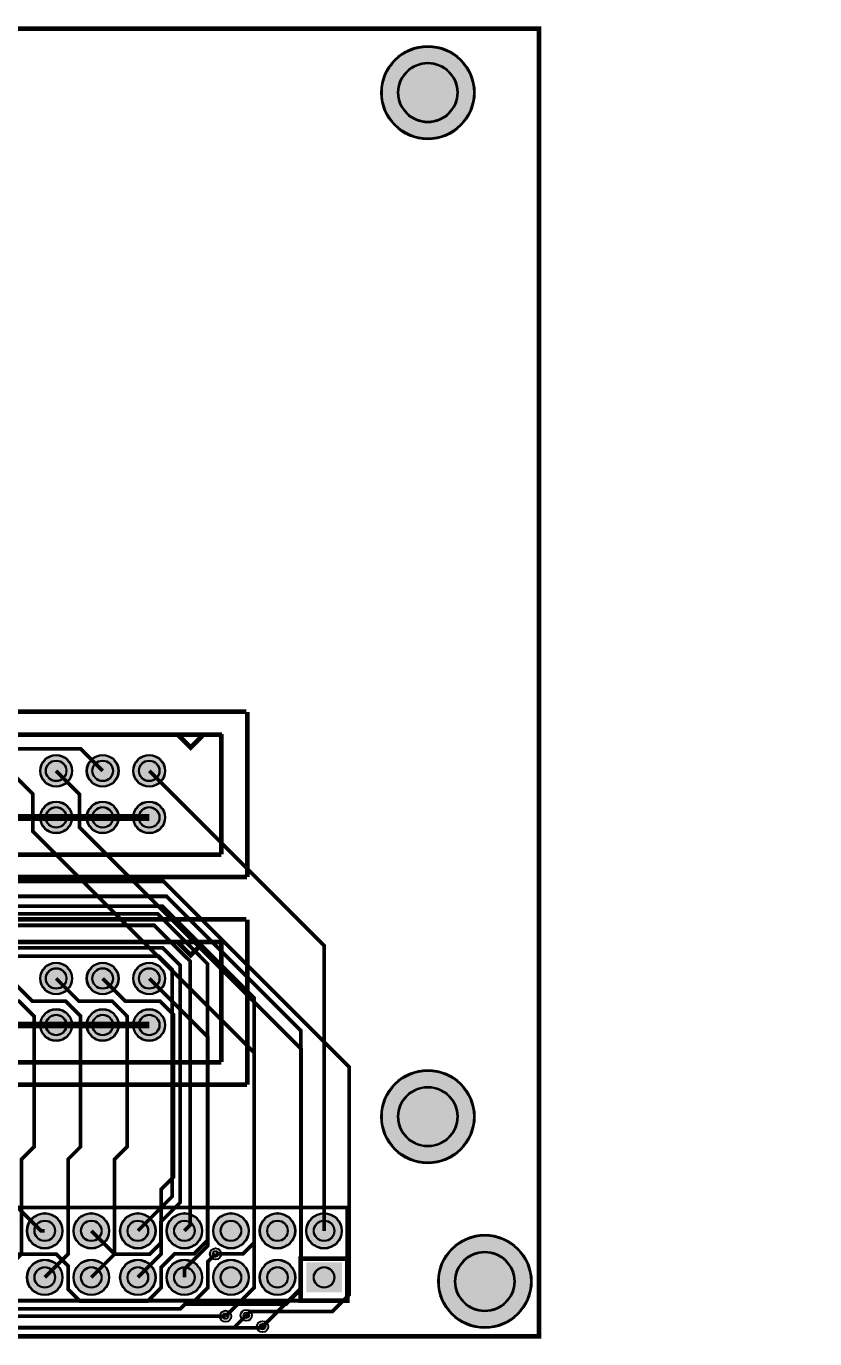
# Model space of a CAD drawing. Header units: millimetres. Extents: x 0 to 121, y 0 to 71.
# Drawn here: x 78.2 to 121.3, y -0.1 to 71.5 of the extents above; entities that cross this region are included whole.
import ezdxf

# ---------------------------------------------------------------- set-up
doc = ezdxf.new("R2010")
doc.units = ezdxf.units.MM
for name, color, linetype, true_color in [('BoardOutLine', 7, 'Continuous', 0xff00ff), ('BottomLayer', 7, 'Continuous', 0x0000ff), ('BottomSilkLayer', 7, 'Continuous', 0x66cc33), ('BottomSolderMaskLayer', 7, 'Continuous', 0xaa00ff), ('Hole', 7, 'Continuous', 0x222222), ('Multi-Layer', 7, 'Continuous', 0xc0c0c0), ('TopLayer', 7, 'Continuous', 0xff0000), ('TopSilkLayer', 7, 'Continuous', 0xffcc00), ('TopSolderMaskLayer', 7, 'Continuous', 0x800080)]:
    doc.layers.add(name, color=color, linetype=linetype, true_color=true_color)

msp = doc.modelspace()

# ---------------------------------------------------------------- hatches: boundary and pattern name
at = {"layer": 'BottomSolderMaskLayer'}
for points in [[(97.59, 67.872, 1), (102.692, 67.872, 1)], [(78.982, 30.861, 1), (80.733, 30.861, 1)], [(81.522, 30.861, 1), (83.273, 30.861, 1)], [(84.062, 30.861, 1), (85.813, 30.861, 1)], [(78.982, 28.321, 1), (80.733, 28.321, 1)], [(81.522, 28.321, 1), (83.273, 28.321, 1)], [(84.062, 28.321, 1), (85.813, 28.321, 1)], [(78.982, 19.533, 1), (80.733, 19.533, 1)], [(81.522, 19.533, 1), (83.273, 19.533, 1)], [(84.062, 19.533, 1), (85.813, 19.533, 1)], [(78.982, 16.993, 1), (80.733, 16.993, 1)], [(81.522, 16.993, 1), (83.273, 16.993, 1)], [(84.062, 16.993, 1), (85.813, 16.993, 1)], [(97.59, 11.992, 1), (102.692, 11.992, 1)], [(78.261, 5.761, 1), (80.212, 5.761, 1)], [(80.801, 5.761, 1), (82.752, 5.761, 1)], [(83.341, 5.761, 1), (85.292, 5.761, 1)], [(85.881, 5.761, 1), (87.832, 5.761, 1)], [(88.421, 5.761, 1), (90.372, 5.761, 1)], [(90.961, 5.761, 1), (92.912, 5.761, 1)], [(93.501, 5.761, 1), (95.452, 5.761, 1)], [(100.7, 3, 1), (105.802, 3, 1)], [(78.261, 3.221, 1), (80.212, 3.221, 1)], [(80.801, 3.221, 1), (82.752, 3.221, 1)], [(83.341, 3.221, 1), (85.292, 3.221, 1)], [(85.881, 3.221, 1), (87.832, 3.221, 1)], [(88.421, 3.221, 1), (90.372, 3.221, 1)], [(90.961, 3.221, 1), (92.912, 3.221, 1)], [(95.452, 4.034), (93.501, 4.034), (93.501, 2.408), (95.452, 2.408)]]:
    msp.add_hatch(color=256, dxfattribs=at).paths.add_polyline_path(points)
at = {"layer": 'Multi-Layer'}
for points in [[(79.008, 30.861, 1), (80.708, 30.861, 1)], [(81.548, 30.861, 1), (83.248, 30.861, 1)], [(84.088, 30.861, 1), (85.788, 30.861, 1)], [(79.008, 28.321, 1), (80.708, 28.321, 1)], [(81.548, 28.321, 1), (83.248, 28.321, 1)], [(84.088, 28.321, 1), (85.788, 28.321, 1)], [(79.008, 19.533, 1), (80.708, 19.533, 1)], [(81.548, 19.533, 1), (83.248, 19.533, 1)], [(84.088, 19.533, 1), (85.788, 19.533, 1)], [(79.008, 16.993, 1), (80.708, 16.993, 1)], [(81.548, 16.993, 1), (83.248, 16.993, 1)], [(84.088, 16.993, 1), (85.788, 16.993, 1)], [(78.287, 5.761, 1), (80.187, 5.761, 1)], [(80.827, 5.761, 1), (82.727, 5.761, 1)], [(83.367, 5.761, 1), (85.267, 5.761, 1)], [(85.907, 5.761, 1), (87.807, 5.761, 1)], [(88.447, 5.761, 1), (90.347, 5.761, 1)], [(90.987, 5.761, 1), (92.887, 5.761, 1)], [(93.527, 5.761, 1), (95.427, 5.761, 1)], [(78.287, 3.221, 1), (80.187, 3.221, 1)], [(80.827, 3.221, 1), (82.727, 3.221, 1)], [(83.367, 3.221, 1), (85.267, 3.221, 1)], [(85.907, 3.221, 1), (87.807, 3.221, 1)], [(88.447, 3.221, 1), (90.347, 3.221, 1)], [(90.987, 3.221, 1), (92.887, 3.221, 1)], [(95.427, 4.009), (93.527, 4.009), (93.527, 2.434), (95.427, 2.434)]]:
    msp.add_hatch(color=256, dxfattribs=at).paths.add_polyline_path(points)
at = {"layer": 'TopSolderMaskLayer'}
for points in [[(97.59, 67.872, 1), (102.692, 67.872, 1)], [(78.982, 30.861, 1), (80.733, 30.861, 1)], [(81.522, 30.861, 1), (83.273, 30.861, 1)], [(84.062, 30.861, 1), (85.813, 30.861, 1)], [(78.982, 28.321, 1), (80.733, 28.321, 1)], [(81.522, 28.321, 1), (83.273, 28.321, 1)], [(84.062, 28.321, 1), (85.813, 28.321, 1)], [(78.982, 19.533, 1), (80.733, 19.533, 1)], [(81.522, 19.533, 1), (83.273, 19.533, 1)], [(84.062, 19.533, 1), (85.813, 19.533, 1)], [(78.982, 16.993, 1), (80.733, 16.993, 1)], [(81.522, 16.993, 1), (83.273, 16.993, 1)], [(84.062, 16.993, 1), (85.813, 16.993, 1)], [(97.59, 11.992, 1), (102.692, 11.992, 1)], [(78.261, 5.761, 1), (80.212, 5.761, 1)], [(80.801, 5.761, 1), (82.752, 5.761, 1)], [(83.341, 5.761, 1), (85.292, 5.761, 1)], [(85.881, 5.761, 1), (87.832, 5.761, 1)], [(88.421, 5.761, 1), (90.372, 5.761, 1)], [(90.961, 5.761, 1), (92.912, 5.761, 1)], [(93.501, 5.761, 1), (95.452, 5.761, 1)], [(100.7, 3, 1), (105.802, 3, 1)], [(78.261, 3.221, 1), (80.212, 3.221, 1)], [(80.801, 3.221, 1), (82.752, 3.221, 1)], [(83.341, 3.221, 1), (85.292, 3.221, 1)], [(85.881, 3.221, 1), (87.832, 3.221, 1)], [(88.421, 3.221, 1), (90.372, 3.221, 1)], [(90.961, 3.221, 1), (92.912, 3.221, 1)], [(95.452, 4.034), (93.501, 4.034), (93.501, 2.408), (95.452, 2.408)]]:
    msp.add_hatch(color=256, dxfattribs=at).paths.add_polyline_path(points)

# ---------------------------------------------------------------- linework, layer by layer
at = {"layer": 'BoardOutLine', "const_width": 0.254}
msp.add_lwpolyline([(106.2, 0), (0, 0), (0, 71.365), (106.2, 71.365), (106.2, 0)], close=True, dxfattribs=at)
at = {"layer": 'BottomLayer', "const_width": 0.203}
for points in [[(77.318, 30.861), (78.588, 29.591), (78.588, 27.557), (90.667, 15.478), (90.667, 2.668), (89.104, 1.104)], [(79.858, 30.861), (81.128, 29.591), (81.128, 27.783), (93.22, 15.69), (93.22, 2.634), (91.122, 0.536)], [(84.938, 30.861), (94.477, 21.322), (94.477, 5.761)], [(74.778, 19.533), (76.013, 18.298), (77.83, 18.298), (78.652, 17.475), (78.652, 10.352), (77.967, 9.666), (77.967, 4.491), (76.697, 3.221)], [(77.318, 19.533), (78.553, 18.298), (80.37, 18.298), (81.192, 17.475), (81.192, 10.352), (80.507, 9.666), (80.507, 4.491), (79.237, 3.221)], [(79.858, 19.533), (81.093, 18.298), (82.91, 18.298), (83.732, 17.475), (83.732, 10.352), (83.047, 9.666), (83.047, 4.491), (81.777, 3.221)], [(82.398, 19.533), (83.633, 18.298), (85.516, 18.298), (86.269, 17.544), (86.269, 8.71), (85.587, 8.027), (85.587, 4.491), (84.317, 3.221)], [(84.938, 19.533), (88.127, 16.344), (88.127, 4.94), (86.857, 3.67), (86.857, 3.221)], [(66.537, 3.221), (65.267, 4.491), (60.886, 4.491), (60.2, 3.805), (60.2, 2.661), (62.376, 0.485), (89.569, 0.485), (90.231, 1.147)], [(88.556, 4.504), (88.14, 4.089), (88.14, 2.665), (87.439, 1.964), (62.713, 1.964), (61.457, 3.221)]]:
    msp.add_lwpolyline(points, dxfattribs=at)
at = {"layer": 'BottomSilkLayer'}
for points, const_width in [([(95.747, 7.031), (95.747, 1.951), (57.647, 1.951), (57.647, 7.031), (95.747, 7.031)], 0.203), ([(95.747, 4.237), (93.207, 4.237), (93.207, 1.951), (95.747, 1.951), (95.747, 4.237)], 0.254)]:
    msp.add_lwpolyline(points, close=True, dxfattribs=dict(at, const_width=const_width))
at = {"layer": 'BottomSolderMaskLayer'}
for centre, radius in [((100.141, 67.872), 2.551), ((100.14, 67.872), 1.633), ((79.858, 30.861), 0.875), ((82.398, 30.861), 0.875), ((84.938, 30.861), 0.875), ((79.858, 30.861), 0.566), ((82.398, 30.861), 0.566), ((84.938, 30.861), 0.566), ((79.858, 28.321), 0.875), ((79.858, 28.321), 0.566), ((82.398, 28.321), 0.875), ((82.398, 28.321), 0.566), ((84.938, 28.321), 0.875), ((84.938, 28.321), 0.566), ((79.858, 19.533), 0.875), ((79.858, 19.533), 0.566), ((82.398, 19.533), 0.875), ((82.398, 19.533), 0.566), ((84.938, 19.533), 0.875), ((84.938, 19.533), 0.566), ((79.858, 16.993), 0.875), ((79.858, 16.993), 0.566), ((82.398, 16.993), 0.875), ((82.398, 16.993), 0.566), ((84.938, 16.993), 0.875), ((84.938, 16.993), 0.566), ((100.141, 11.992), 2.551), ((100.14, 11.992), 1.633), ((79.237, 5.761), 0.975), ((81.777, 5.761), 0.975), ((84.317, 5.761), 0.975), ((86.857, 5.761), 0.975), ((89.397, 5.761), 0.975), ((91.937, 5.761), 0.975), ((94.477, 5.761), 0.975), ((79.237, 5.761), 0.565), ((81.777, 5.761), 0.565), ((84.317, 5.761), 0.565), ((86.857, 5.761), 0.565), ((89.397, 5.761), 0.565), ((91.937, 5.761), 0.565), ((94.477, 5.761), 0.565), ((103.251, 3), 2.551), ((103.25, 3), 1.633), ((79.237, 3.221), 0.975), ((79.237, 3.221), 0.565), ((81.777, 3.221), 0.975), ((81.777, 3.221), 0.565), ((84.317, 3.221), 0.975), ((84.317, 3.221), 0.565), ((86.857, 3.221), 0.975), ((86.857, 3.221), 0.565), ((89.397, 3.221), 0.975), ((89.397, 3.221), 0.565), ((91.937, 3.221), 0.975), ((91.937, 3.221), 0.565), ((94.477, 3.221), 0.565)]:
    msp.add_circle(centre, radius, dxfattribs=at)
at = {"layer": 'Hole'}
for centre in [(88.556, 4.504), (89.104, 1.104), (90.231, 1.147), (91.122, 0.536)]:
    msp.add_circle(centre, 0.152, dxfattribs=at)
at = {"layer": 'Multi-Layer'}
for centre, radius in [((100.141, 67.872), 2.5), ((100.14, 67.872), 1.6), ((79.858, 30.861), 0.85), ((82.398, 30.861), 0.85), ((84.938, 30.861), 0.85), ((79.858, 30.861), 0.55), ((82.398, 30.861), 0.55), ((84.938, 30.861), 0.55), ((79.858, 28.321), 0.85), ((79.858, 28.321), 0.55), ((82.398, 28.321), 0.85), ((82.398, 28.321), 0.55), ((84.938, 28.321), 0.85), ((84.938, 28.321), 0.55), ((79.858, 19.533), 0.85), ((79.858, 19.533), 0.55), ((82.398, 19.533), 0.85), ((82.398, 19.533), 0.55), ((84.938, 19.533), 0.85), ((84.938, 19.533), 0.55), ((79.858, 16.993), 0.85), ((79.858, 16.993), 0.55), ((82.398, 16.993), 0.85), ((82.398, 16.993), 0.55), ((84.938, 16.993), 0.85), ((84.938, 16.993), 0.55), ((100.141, 11.992), 2.5), ((100.14, 11.992), 1.6), ((79.237, 5.761), 0.95), ((81.777, 5.761), 0.95), ((84.317, 5.761), 0.95), ((86.857, 5.761), 0.95), ((89.397, 5.761), 0.95), ((91.937, 5.761), 0.95), ((94.477, 5.761), 0.95), ((79.237, 5.761), 0.55), ((81.777, 5.761), 0.55), ((84.317, 5.761), 0.55), ((86.857, 5.761), 0.55), ((89.397, 5.761), 0.55), ((91.937, 5.761), 0.55), ((94.477, 5.761), 0.55), ((103.251, 3), 2.5), ((88.556, 4.504), 0.305), ((103.25, 3), 1.6), ((79.237, 3.221), 0.95), ((79.237, 3.221), 0.55), ((81.777, 3.221), 0.95), ((81.777, 3.221), 0.55), ((84.317, 3.221), 0.95), ((84.317, 3.221), 0.55), ((86.857, 3.221), 0.95), ((86.857, 3.221), 0.55), ((89.397, 3.221), 0.95), ((89.397, 3.221), 0.55), ((91.937, 3.221), 0.95), ((91.937, 3.221), 0.55), ((94.477, 3.221), 0.55), ((90.231, 1.147), 0.305), ((89.104, 1.104), 0.305), ((91.122, 0.536), 0.305)]:
    msp.add_circle(centre, radius, dxfattribs=at)
at = {"layer": 'TopLayer'}
for points, const_width in [([(21.185, 30.385), (22.856, 32.056), (60.32, 32.056), (60.563, 31.813), (61.07, 31.813), (61.314, 32.056), (81.202, 32.056), (82.398, 30.861)], 0.203), ([(77.318, 28.321), (79.858, 28.321)], 0.381), ([(79.858, 28.321), (82.398, 28.321)], 0.381), ([(82.398, 28.321), (84.938, 28.321)], 0.381), ([(90.231, 1.147), (90.437, 1.353), (94.915, 1.353), (95.851, 2.288), (95.851, 14.702), (85.72, 24.832), (58.092, 24.832)], 0.203), ([(71.617, 5.761), (72.887, 4.491), (72.887, 2.56), (73.933, 1.513), (86.636, 1.513), (86.884, 1.761), (92.405, 1.761), (93.206, 2.563), (93.206, 16.695), (85.888, 24.013), (57.268, 24.013)], 0.203), ([(88.556, 4.504), (90.052, 4.504), (90.667, 5.119), (90.667, 18.459), (85.648, 23.478), (57.598, 23.478), (57.349, 23.228), (42.913, 23.228), (39.218, 19.533)], 0.203), ([(74.157, 5.761), (75.428, 4.49), (79.868, 4.49), (80.509, 3.849), (80.509, 2.57), (81.153, 1.926), (84.856, 1.926), (85.591, 2.661), (85.591, 3.776), (86.319, 4.505), (87.377, 4.505), (88.113, 5.241), (88.113, 20.337), (85.385, 23.066), (65.277, 23.066), (64.216, 22.006), (52.123, 22.006)], 0.203), ([(66.453, 22.431), (85.214, 22.431), (87.178, 20.468), (87.178, 6.082), (86.857, 5.761)], 0.203), ([(59.538, 19.533), (61.202, 21.197), (85.675, 21.197), (86.632, 20.24), (86.632, 7.314), (85.574, 6.255), (85.574, 5.106), (84.959, 4.491), (83.047, 4.491), (81.777, 5.761)], 0.203), ([(62.078, 19.533), (63.302, 20.757), (85.446, 20.757), (86.185, 20.018), (86.185, 7.63), (84.317, 5.761)], 0.203), ([(56.998, 19.533), (58.332, 18.198), (67.657, 18.198), (68.429, 17.426), (68.429, 16.361), (79.029, 5.761), (79.237, 5.761)], 0.203), ([(77.318, 16.993), (79.858, 16.993)], 0.381), ([(79.858, 16.993), (82.398, 16.993)], 0.381), ([(82.398, 16.993), (84.938, 16.993)], 0.381), ([(24.525, 5.761), (25.795, 4.491), (27.707, 4.491), (28.322, 3.877), (28.322, 2.55), (29.708, 1.164), (29.987, 1.164), (30.684, 0.467), (91.053, 0.467), (91.122, 0.536)], 0.203), ([(29.605, 5.761), (30.875, 4.491), (40.294, 4.491), (41.022, 3.763), (41.022, 2.55), (42.467, 1.104), (89.104, 1.104)], 0.203)]:
    msp.add_lwpolyline(points, dxfattribs=dict(at, const_width=const_width))
at = {"layer": 'TopSilkLayer', "const_width": 0.254}
for points in [[(90.244, 34.087), (18.644, 34.087)], [(90.297, 34.07), (90.297, 25.07)], [(88.9, 32.842), (57.023, 32.842), (56.998, 32.868)], [(87.833, 32.766), (87.198, 32.131), (86.513, 32.817), (86.513, 32.842)], [(88.875, 32.868), (88.875, 26.298)], [(88.866, 26.289), (20.066, 26.289)], [(90.269, 25.07), (18.669, 25.07)], [(90.244, 22.758), (18.644, 22.758)], [(90.297, 22.741), (90.297, 13.741)], [(88.9, 21.514), (57.023, 21.514), (56.998, 21.539)], [(87.833, 21.438), (87.198, 20.803), (86.513, 21.488), (86.513, 21.514)], [(88.875, 21.539), (88.875, 14.969)], [(88.866, 14.961), (20.066, 14.961)], [(90.269, 13.741), (18.669, 13.741)]]:
    msp.add_lwpolyline(points, dxfattribs=at)
at = {"layer": 'TopSolderMaskLayer'}
for centre, radius in [((100.141, 67.872), 2.551), ((100.14, 67.872), 1.633), ((79.858, 30.861), 0.875), ((82.398, 30.861), 0.875), ((84.938, 30.861), 0.875), ((79.858, 30.861), 0.566), ((82.398, 30.861), 0.566), ((84.938, 30.861), 0.566), ((79.858, 28.321), 0.875), ((79.858, 28.321), 0.566), ((82.398, 28.321), 0.875), ((82.398, 28.321), 0.566), ((84.938, 28.321), 0.875), ((84.938, 28.321), 0.566), ((79.858, 19.533), 0.875), ((79.858, 19.533), 0.566), ((82.398, 19.533), 0.875), ((82.398, 19.533), 0.566), ((84.938, 19.533), 0.875), ((84.938, 19.533), 0.566), ((79.858, 16.993), 0.875), ((79.858, 16.993), 0.566), ((82.398, 16.993), 0.875), ((82.398, 16.993), 0.566), ((84.938, 16.993), 0.875), ((84.938, 16.993), 0.566), ((100.141, 11.992), 2.551), ((100.14, 11.992), 1.633), ((79.237, 5.761), 0.975), ((81.777, 5.761), 0.975), ((84.317, 5.761), 0.975), ((86.857, 5.761), 0.975), ((89.397, 5.761), 0.975), ((91.937, 5.761), 0.975), ((94.477, 5.761), 0.975), ((79.237, 5.761), 0.565), ((81.777, 5.761), 0.565), ((84.317, 5.761), 0.565), ((86.857, 5.761), 0.565), ((89.397, 5.761), 0.565), ((91.937, 5.761), 0.565), ((94.477, 5.761), 0.565), ((103.251, 3), 2.551), ((103.25, 3), 1.633), ((79.237, 3.221), 0.975), ((79.237, 3.221), 0.565), ((81.777, 3.221), 0.975), ((81.777, 3.221), 0.565), ((84.317, 3.221), 0.975), ((84.317, 3.221), 0.565), ((86.857, 3.221), 0.975), ((86.857, 3.221), 0.565), ((89.397, 3.221), 0.975), ((89.397, 3.221), 0.565), ((91.937, 3.221), 0.975), ((91.937, 3.221), 0.565), ((94.477, 3.221), 0.565)]:
    msp.add_circle(centre, radius, dxfattribs=at)

doc.saveas('drawing.dxf')
